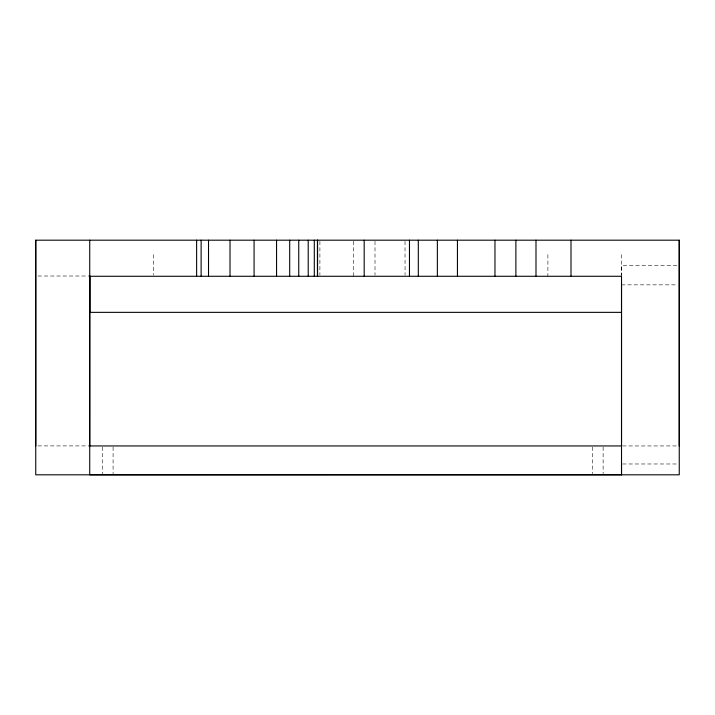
<?xml version="1.0" encoding="UTF-8"?>
<svg xmlns="http://www.w3.org/2000/svg" width="715" height="715" viewBox="0 0 715 715"><rect width="100%" height="100%" fill="white"/><g stroke="black" fill="none" stroke-linecap="round" stroke-linejoin="round"><path stroke-width="0.54" stroke-dasharray="3.58 2.68" d="M621.514 276.276L621.514 265.453L677.034 265.453M37.975 276.017L89.768 276.026M621.514 284.856L677.034 284.856M37.958 445.91L89.733 445.91M622.622 445.945L677.034 445.945M622.622 463.981L677.034 463.981M621.514 254.62L621.514 275.195M603.129 447.054L603.129 473.696M592.306 447.054L592.306 473.696M547.896 254.62L547.896 276.276M405.012 241.286L405.065 275.177M375.009 241.286L375.009 275.177M353.353 241.286L353.353 276.276M319.9 241.286L319.9 275.177M153.323 254.62L153.323 275.195M113.086 447.054L113.086 473.696M102.263 447.054L102.263 474.814"/><path stroke-width="1.07" d="M35.75 445.945L35.75 240.186L679.25 240.186L679.25 474.814L35.75 474.814L35.75 240.186M89.759 276.026L89.733 445.91M89.733 240.186L89.733 474.814L621.514 474.778L621.514 463.981M621.514 284.856L621.514 445.945L89.375 445.945M679.25 445.945L679.25 240.186M621.514 312.357L89.768 312.357L89.768 276.026M89.733 276.276L621.514 276.276L621.514 474.814M570.999 240.186L570.999 276.276M535.991 240.186L535.991 276.276M515.89 240.186L515.89 276.276M494.968 240.186L494.968 276.276M457.439 240.186L457.439 276.276M437.357 240.186L437.357 276.276M418.311 240.186L418.311 276.276M409.463 240.186L409.463 276.276M364.185 240.186L364.185 276.276M317.585 240.186L317.585 276.276M317.415 240.186L317.415 276.276M314.305 240.186L314.305 276.276M308.219 240.186L308.219 276.276M298.745 240.186L298.745 276.276M289.7 240.186L289.7 276.276M276.562 240.186L276.562 276.276M254.084 240.186L254.084 276.276M230.016 240.186L230.016 276.276M208.521 240.186L208.521 276.276M201.121 240.186L201.121 276.276M196.625 240.186L196.625 276.276"/></g></svg>
